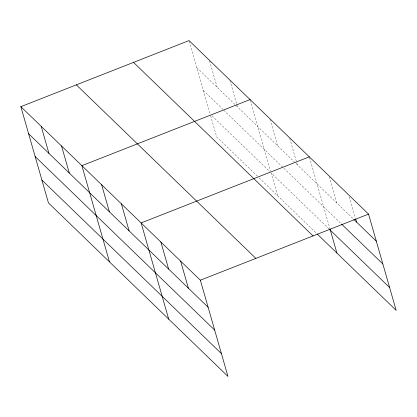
<?xml version="1.0" encoding="UTF-8"?>
<svg xmlns="http://www.w3.org/2000/svg" width="417" height="417" viewBox="0 0 417 417"><rect width="100%" height="100%" fill="white"/><g stroke="black" fill="none" stroke-linecap="round" stroke-linejoin="round"><path stroke-width="0.31" stroke-dasharray="2.08 1.56" d="M196.808 67.653L353.361 218.993M203.35 90.473L222.772 109.244M223.694 110.14L341.075 223.611M211.94 115.775L269.742 171.648M328.987 228.923L271.128 172.987L277.67 195.808M257.325 176.141L216.637 136.802L210.621 115.832M259.176 177.929L316.706 233.541M349.342 196.871L355.513 218.409M329.242 176.553L336.827 203.011M309.492 157.464L329.837 228.396M289.747 138.371L297.337 164.83M270.002 119.283L277.586 145.742M250.252 100.195L270.597 171.132M229.908 80.528L236.616 103.911M236.788 104.526L237.497 106.987M209.563 60.861L217.153 87.32M189.219 41.194L210.09 113.987"/><path stroke-width="0.63" d="M20.85 106.658L200.363 280.198L227.958 376.421L48.445 202.886L20.85 106.658L189.042 40.579L368.555 214.114L396.15 310.342L317.165 233.984M250.08 99.58L81.883 165.664L109.478 261.886M309.32 156.849L141.123 222.928L168.718 319.156M200.363 280.198L368.555 214.114M353.819 219.436L376.322 241.188M341.533 224.054L382.863 264.008M329.446 229.366L389.608 287.522M133.539 62.383L313.052 235.923M76.353 84.854L255.866 258.389M28.611 133.732L208.13 307.272M35.158 156.552L214.672 330.092M41.898 180.066L221.411 353.6M355.691 219.024L356.577 222.099M330.014 229.016L336.91 253.072M180.618 261.105L188.38 288.178M160.873 242.016L168.635 269.09M121.378 203.84L129.14 230.914M101.633 184.752L109.395 211.826M61.539 145.997L69.305 173.071M41.194 126.325L48.956 153.404"/></g></svg>
